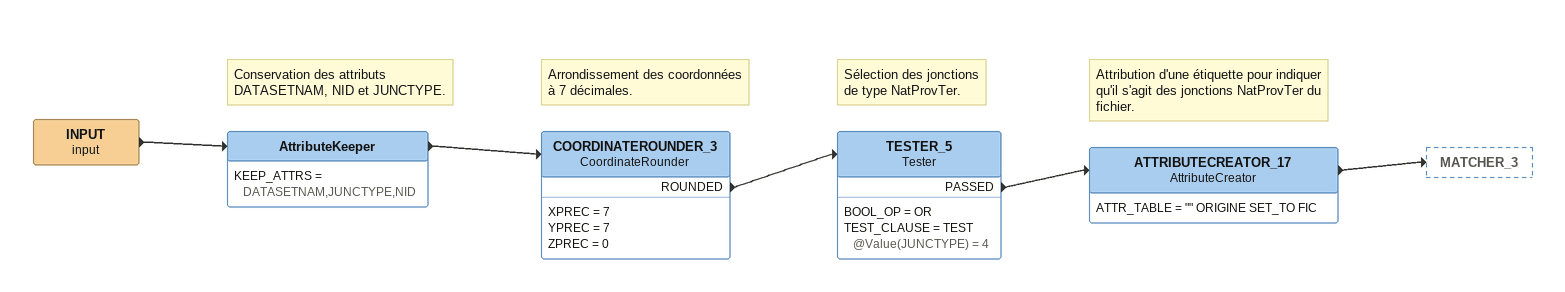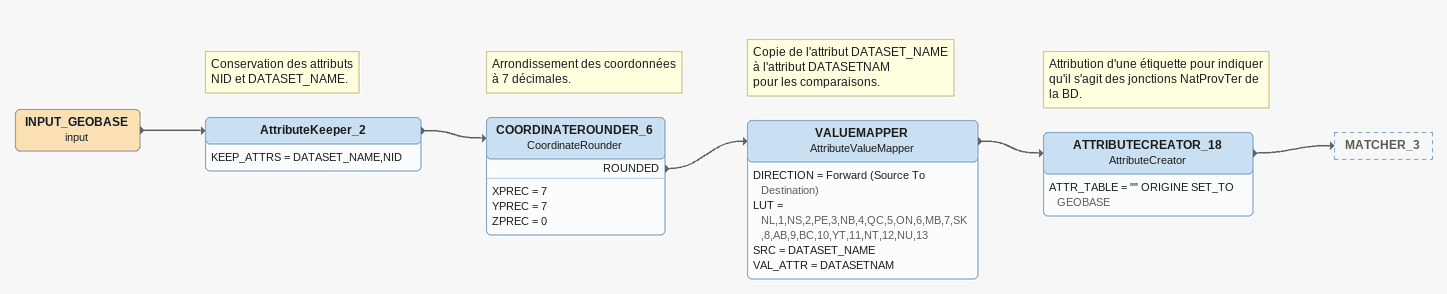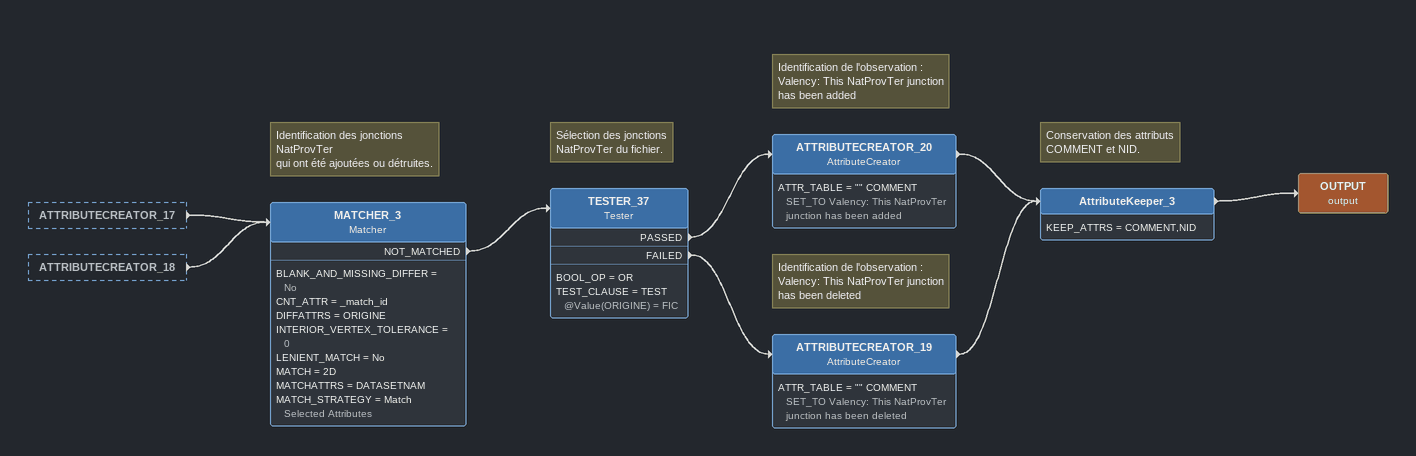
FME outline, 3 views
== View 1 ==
INPUT (input)
    -> AttributeKeeper
Note: Conservation des attributs / DATASETNAM, NID et JUNCTYPE.
AttributeKeeper
    KEEP_ATTRS = DATASETNAM,JUNCTYPE,NID
    -> COORDINATEROUNDER_3
Note: Arrondissement des coordonnées / à 7 décimales.
COORDINATEROUNDER_3: CoordinateRounder
    XPREC = 7
    YPREC = 7
    ZPREC = 0
    ROUNDED -> TESTER_5
Note: Sélection des jonctions / de type NatProvTer.
TESTER_5: Tester
    BOOL_OP = OR
    TEST_CLAUSE = TEST @Value(JUNCTYPE) = 4
    PASSED -> ATTRIBUTECREATOR_17
Note: Attribution d'une étiquette pour indiquer / qu'il s'agit des jonctions NatProvTer du fichier.
ATTRIBUTECREATOR_17: AttributeCreator
    ATTR_TABLE = "" ORIGINE SET_TO FIC
    -> MATCHER_3

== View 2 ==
INPUT_GEOBASE (input)
    -> AttributeKeeper_2
Note: Conservation des attributs / NID et DATASET_NAME.
AttributeKeeper_2
    KEEP_ATTRS = DATASET_NAME,NID
    -> COORDINATEROUNDER_6
Note: Arrondissement des coordonnées / à 7 décimales.
COORDINATEROUNDER_6: CoordinateRounder
    XPREC = 7
    YPREC = 7
    ZPREC = 0
    ROUNDED -> VALUEMAPPER
Note: Copie de l'attribut DATASET_NAME / à l'attribut DATASETNAM / pour les comparaisons.
VALUEMAPPER: AttributeValueMapper
    DIRECTION = Forward (Source To Destination)
    LUT = NL,1,NS,2,PE,3,NB,4,QC,5,ON,6,MB,7,SK,8,AB,9,BC,10,YT,11,NT,12,NU,13
    SRC = DATASET_NAME
    VAL_ATTR = DATASETNAM
    -> ATTRIBUTECREATOR_18
Note: Attribution d'une étiquette pour indiquer / qu'il s'agit des jonctions NatProvTer de la BD.
ATTRIBUTECREATOR_18: AttributeCreator
    ATTR_TABLE = "" ORIGINE SET_TO GEOBASE
    -> MATCHER_3

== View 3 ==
ATTRIBUTECREATOR_17 [outside]
    -> MATCHER_3
ATTRIBUTECREATOR_18 [outside]
    -> MATCHER_3
Note: Identification des jonctions NatProvTer / qui ont été ajoutées ou détruites.
MATCHER_3: Matcher
    BLANK_AND_MISSING_DIFFER = No
    CNT_ATTR = _match_id
    DIFFATTRS = ORIGINE
    INTERIOR_VERTEX_TOLERANCE = 0
    LENIENT_MATCH = No
    MATCH = 2D
    MATCHATTRS = DATASETNAM
    MATCH_STRATEGY = Match Selected Attributes
    NOT_MATCHED -> TESTER_37
Note: Sélection des jonctions / NatProvTer du fichier.
TESTER_37: Tester
    BOOL_OP = OR
    TEST_CLAUSE = TEST @Value(ORIGINE) = FIC
    PASSED -> ATTRIBUTECREATOR_20
    FAILED -> ATTRIBUTECREATOR_19
Note: Identification de l'observation : / Valency: This NatProvTer junction / has been added
ATTRIBUTECREATOR_20: AttributeCreator
    ATTR_TABLE = "" COMMENT SET_TO Valency: This NatProvTer junction has been added
    -> AttributeKeeper_3
Note: Identification de l'observation : / Valency: This NatProvTer junction / has been deleted
ATTRIBUTECREATOR_19: AttributeCreator
    ATTR_TABLE = "" COMMENT SET_TO Valency: This NatProvTer junction has been deleted
    -> AttributeKeeper_3
Note: Conservation des attributs / COMMENT et NID.
AttributeKeeper_3
    KEEP_ATTRS = COMMENT,NID
    -> OUTPUT (output)
OUTPUT (output)
